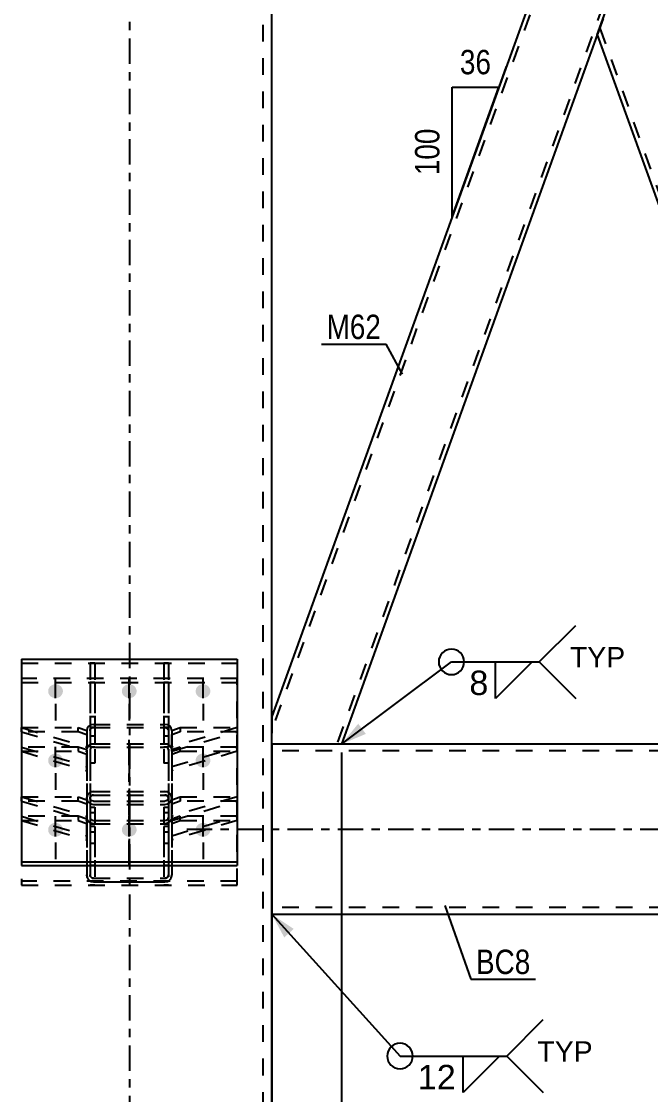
# Model space of a CAD drawing. Header units: millimetres. Extents: x 0 to 841, y 0 to 594.
# Drawn here: x 93.5 to 167.4, y 270.6 to 396.7 of the extents above; entities that cross this region are included whole.
import ezdxf

# ---------------------------------------------------------------- set-up
doc = ezdxf.new("R2010")
doc.units = ezdxf.units.MM
doc.linetypes.add('DXK_LINE_DOT2', pattern=[3.9198, 1.9599, -1.9599])
doc.linetypes.add('DXK_LINE_DOT3', pattern=[5.9187, 2.979, -0.9799, 0.9799, -0.9799])
doc.styles.add('Arial', font='arial.ttf', dxfattribs={"height": 0.2})
doc.styles.add('Arial Narrow', font='ARIALN.TTF', dxfattribs={"height": 0.2})

# ---------------------------------------------------------------- blocks, each defined once
blk = doc.blocks.new('Part-682105598-4380 - 4365')
at = {"color": 7, "linetype": 'DXK_LINE_DOT2'}
for p, q in [((100.13, 303.32), (93.47, 303.32)), ((93.47, 303.32), (101.13, 301.04)), ((93.47, 303.32), (93.47, 302.82)), ((93.47, 302.82), (100.13, 302.82)), ((93.47, 302.82), (101.13, 300.54)), ((101.13, 302.98), (100.13, 303.32)), ((100.13, 303.32), (100.13, 302.82)), ((100.13, 302.82), (101.13, 302.48)), ((101.13, 300.54), (101.13, 302.98))]:
    blk.add_line(p, q, dxfattribs=at)
blk = doc.blocks.new('Part-682105598-4645 - 4365')
at = {"color": 7, "linetype": 'DXK_LINE_DOT2'}
for p, q in [((111.13, 313.4), (112.13, 313.74)), ((118.8, 313.74), (111.13, 311.46)), ((111.13, 310.96), (111.13, 313.4)), ((112.13, 313.24), (111.13, 312.9)), ((111.13, 310.96), (118.8, 313.24)), ((112.13, 313.74), (118.8, 313.74)), ((112.13, 313.74), (112.13, 313.24)), ((118.8, 313.24), (112.13, 313.24)), ((118.8, 313.74), (118.8, 313.24))]:
    blk.add_line(p, q, dxfattribs=at)
blk = doc.blocks.new('Bolt-682105598-4372 - 4365')
at = {"color": 1, "linetype": 'DXK_LINE_DOT2'}
for p, q in [((97.47, 316.54), (97.47, 314.15)), ((106.13, 316.54), (106.13, 314.15)), ((114.8, 316.54), (114.8, 314.15)), ((97.47, 308.4), (97.47, 306)), ((114.8, 308.4), (114.8, 306)), ((97.47, 300.25), (97.47, 297.86)), ((106.13, 300.25), (106.13, 297.86)), ((114.8, 300.25), (114.8, 297.86))]:
    blk.add_line(p, q, dxfattribs=at)
blk = doc.blocks.new('Part-682105598-4382 - 4365')
at = {"color": 7, "linetype": 'DXK_LINE_DOT2'}
for p, q in [((112.13, 303.32), (111.13, 302.98)), ((111.13, 301.04), (118.8, 303.32)), ((111.13, 302.98), (111.13, 300.54)), ((111.13, 302.48), (112.13, 302.82)), ((118.8, 302.82), (111.13, 300.54)), ((112.13, 302.82), (112.13, 303.32)), ((118.8, 303.32), (112.13, 303.32)), ((112.13, 302.82), (118.8, 302.82)), ((118.8, 302.82), (118.8, 303.32))]:
    blk.add_line(p, q, dxfattribs=at)
blk = doc.blocks.new('Part-682105598-4374 - 4365')
at = {"color": 7, "linetype": 'DXK_LINE_DOT2'}
for p, q in [((110.73, 302.1), (110.2, 302.1)), ((110.2, 302.1), (110.2, 295.24)), ((110.2, 301.5), (110.73, 301.5)), ((110.73, 302.1), (110.73, 295.24)), ((110.2, 300.16), (110.73, 300.16)), ((110.73, 295.24), (110.2, 295.24))]:
    blk.add_line(p, q, dxfattribs=at)
blk = doc.blocks.new('Part-682105598-4381 - 4365')
at = {"color": 7, "linetype": 'DXK_LINE_DOT2'}
for p, q in [((112.13, 311.46), (111.13, 311.12)), ((111.13, 309.18), (118.8, 311.46)), ((111.13, 311.12), (111.13, 308.68)), ((111.13, 310.62), (112.13, 310.96)), ((118.8, 310.96), (111.13, 308.68)), ((112.13, 310.96), (112.13, 311.46)), ((118.8, 311.46), (112.13, 311.46)), ((112.13, 310.96), (118.8, 310.96)), ((118.8, 310.96), (118.8, 311.46))]:
    blk.add_line(p, q, dxfattribs=at)
blk = doc.blocks.new('Part-682105598-4447 - 4365')
at = {"color": 7, "linetype": 'DXK_LINE_DOT3'}
blk.add_line((106.22, 243.8), (106.22, 529.62), dxfattribs=at)
at = {"color": 7, "linetype": 'DXK_LINE_DOT2'}
blk.add_line((121.82, 529.62), (121.82, 243.8), dxfattribs=at)
at = {"color": 2, "linetype": 'Continuous'}
blk.add_line((122.89, 243.8), (122.89, 529.62), dxfattribs=at)
blk = doc.blocks.new('Part-682105598-4383 - 4365')
at = {"color": 7, "linetype": 'DXK_LINE_DOT2'}
for p, q in [((101.53, 319.05), (101.53, 309.56)), ((102.07, 319.05), (101.53, 319.05)), ((102.07, 319.05), (102.07, 309.56)), ((101.53, 312.78), (102.07, 312.78)), ((101.53, 311.5), (102.07, 311.5)), ((102.07, 309.56), (101.53, 309.56))]:
    blk.add_line(p, q, dxfattribs=at)
blk = doc.blocks.new('Part-682105598-4384 - 4365')
at = {"color": 7, "linetype": 'DXK_LINE_DOT2'}
for p, q in [((110.2, 319.05), (110.2, 309.56)), ((110.73, 319.05), (110.2, 319.05)), ((110.73, 319.05), (110.73, 309.56)), ((110.2, 312.78), (110.73, 312.78)), ((110.2, 311.5), (110.73, 311.5)), ((110.73, 309.56), (110.2, 309.56))]:
    blk.add_line(p, q, dxfattribs=at)
blk = doc.blocks.new('Part-682105598-4427 - 4365')
at = {"color": 7, "linetype": 'DXK_LINE_DOT2'}
for p, q in [((102.07, 302.1), (101.53, 302.1)), ((101.53, 302.1), (101.53, 295.24)), ((101.53, 301.5), (102.07, 301.5)), ((102.07, 302.1), (102.07, 295.24)), ((101.53, 300.16), (102.07, 300.16)), ((102.07, 295.24), (101.53, 295.24))]:
    blk.add_line(p, q, dxfattribs=at)
blk = doc.blocks.new('Part-682105598-4431 - 4365')
at = {"color": 7, "linetype": 'DXK_LINE_DOT2'}
for p, q in [((100.13, 311.46), (93.47, 311.46)), ((93.47, 311.46), (101.13, 309.18)), ((93.47, 311.46), (93.47, 310.96)), ((93.47, 310.96), (100.13, 310.96)), ((93.47, 310.96), (101.13, 308.68)), ((101.13, 311.12), (100.13, 311.46)), ((100.13, 311.46), (100.13, 310.96)), ((100.13, 310.96), (101.13, 310.62)), ((101.13, 308.68), (101.13, 311.12))]:
    blk.add_line(p, q, dxfattribs=at)
blk = doc.blocks.new('Part-682105598-4452 - 4365')
at = {"color": 2, "linetype": 'Continuous'}
for p, q in [((186.8, 311.8), (122.89, 311.8)), ((204.47, 292.82), (204.47, 292.79)), ((204.47, 292.79), (204.47, 291.8)), ((122.89, 291.8), (193.8, 291.8)), ((204.47, 291.8), (194.47, 291.8))]:
    blk.add_line(p, q, dxfattribs=at)
at = {"color": 7, "linetype": 'DXK_LINE_DOT2'}
for p, q in [((122.89, 311.8), (122.89, 291.8)), ((204.47, 311.8), (186.8, 311.8)), ((204.47, 311.8), (204.47, 292.79)), ((204.47, 311), (122.89, 311)), ((204.47, 292.6), (122.89, 292.6)), ((204.47, 292.6), (204.47, 292.67)), ((194.47, 291.8), (193.8, 291.8))]:
    blk.add_line(p, q, dxfattribs=at)
at = {"color": 7, "linetype": 'DXK_LINE_DOT3'}
blk.add_line((112.89, 301.8), (214.47, 301.8), dxfattribs=at)
blk = doc.blocks.new('Part-682105598-4647 - 4365')
at = {"color": 7, "linetype": 'DXK_LINE_DOT2'}
for p, q in [((93.47, 313.24), (93.47, 313.74)), ((93.47, 313.74), (100.13, 313.74)), ((93.47, 313.74), (101.13, 311.46)), ((100.13, 313.24), (93.47, 313.24)), ((93.47, 313.24), (101.13, 310.96)), ((100.13, 313.24), (100.13, 313.74)), ((100.13, 313.74), (101.13, 313.4)), ((101.13, 312.9), (100.13, 313.24)), ((101.13, 313.4), (101.13, 310.96))]:
    blk.add_line(p, q, dxfattribs=at)
blk = doc.blocks.new('Part-682105598-4532 - 4365')
at = {"color": 7, "linetype": 'DXK_LINE_DOT2'}
for p, q in [((101.63, 314.06), (101.37, 313.9)), ((101.93, 314.12), (101.63, 314.06)), ((101.93, 314.12), (110.33, 314.12)), ((110.64, 314.06), (110.33, 314.12)), ((110.9, 313.9), (110.64, 314.06)), ((101.2, 313.66), (101.13, 313.37)), ((101.13, 313.37), (101.13, 297.52)), ((101.37, 313.9), (101.2, 313.66)), ((101.53, 313.37), (101.56, 313.51)), ((101.53, 313.37), (101.53, 296.45)), ((101.56, 313.51), (101.65, 313.63)), ((101.65, 313.63), (101.78, 313.72)), ((101.78, 313.72), (101.93, 313.74)), ((101.93, 313.74), (110.33, 313.74)), ((110.33, 313.74), (110.49, 313.72)), ((110.49, 313.72), (110.62, 313.63)), ((110.62, 313.63), (110.7, 313.51)), ((110.7, 313.51), (110.73, 313.37)), ((110.73, 313.37), (110.73, 296.45)), ((111.07, 313.66), (110.9, 313.9)), ((111.13, 313.37), (111.07, 313.66)), ((111.13, 313.37), (111.13, 297.52)), ((101.13, 305.39), (101.2, 305.72)), ((101.13, 305.48), (101.2, 305.19)), ((101.56, 305.56), (101.53, 305.39)), ((101.56, 305.33), (101.53, 305.48)), ((101.65, 305.69), (101.56, 305.56)), ((101.65, 305.21), (101.56, 305.33)), ((101.63, 306.18), (101.93, 306.25)), ((101.78, 305.79), (101.65, 305.69)), ((101.78, 305.13), (101.65, 305.21)), ((101.93, 305.82), (101.78, 305.79)), ((101.93, 306.25), (110.33, 306.25)), ((101.93, 305.82), (110.33, 305.82)), ((110.33, 306.25), (110.64, 306.18)), ((110.49, 305.79), (110.33, 305.82)), ((110.62, 305.69), (110.49, 305.79)), ((110.62, 305.21), (110.49, 305.13)), ((110.7, 305.56), (110.62, 305.69)), ((110.7, 305.33), (110.62, 305.21)), ((110.73, 305.39), (110.7, 305.56)), ((110.73, 305.48), (110.7, 305.33)), ((111.07, 305.72), (111.13, 305.39)), ((111.07, 305.19), (111.13, 305.48)), ((101.2, 305.19), (101.37, 304.94)), ((101.37, 304.94), (101.63, 304.78)), ((101.63, 304.78), (101.93, 304.72)), ((101.93, 305.1), (101.78, 305.13)), ((101.93, 305.1), (110.33, 305.1)), ((101.93, 304.72), (110.33, 304.72)), ((110.49, 305.13), (110.33, 305.1)), ((110.33, 304.72), (110.64, 304.78)), ((110.64, 304.78), (110.9, 304.94)), ((110.9, 304.94), (111.07, 305.19)), ((101.53, 296.45), (101.56, 296.29)), ((110.7, 296.29), (110.73, 296.45)), ((101.56, 296.29), (101.65, 296.15)), ((101.65, 296.15), (101.78, 296.06)), ((101.78, 296.06), (101.93, 296.03)), ((101.93, 296.03), (110.33, 296.03)), ((110.33, 296.03), (110.49, 296.06)), ((110.49, 296.06), (110.62, 296.15)), ((110.62, 296.15), (110.7, 296.29))]:
    blk.add_line(p, q, dxfattribs=at)
at = {"color": 7, "linetype": 'DXK_LINE_DOT3'}
blk.add_line((106.13, 297.5), (106.13, 312.84), dxfattribs=at)
at = {"color": 2, "linetype": 'Continuous'}
for p, q in [((101.13, 297.52), (101.13, 296.45)), ((101.2, 296.13), (101.13, 296.45)), ((111.13, 296.45), (111.07, 296.13)), ((111.13, 297.52), (111.13, 296.45)), ((101.93, 295.6), (101.63, 295.67)), ((101.93, 295.6), (110.33, 295.6)), ((110.64, 295.67), (110.33, 295.6))]:
    blk.add_line(p, q, dxfattribs=at)
at = {"color": 7, "linetype": 'DXK_LINE_DOT2'}
for centre, start, end in [((101.97, 305.43), 114.3199, 159.2417), ((110.3, 305.43), 20.7583, 65.6801)]:
    blk.add_arc(centre, 0.827, start, end, dxfattribs=at)
at = {"color": 2, "linetype": 'Continuous'}
for centre, start, end in [((101.97, 296.42), 200.7583, 245.6801), ((110.3, 296.42), 294.3199, 339.2417)]:
    blk.add_arc(centre, 0.827, start, end, dxfattribs=at)
blk = doc.blocks.new('Part-682105598-4547 - 4365')
at = {"color": 7, "linetype": 'DXK_LINE_DOT2'}
for p, q in [((191.75, 504.47), (122.89, 313.45)), ((195.07, 490.86), (130.52, 311.8)), ((165.81, 408.14), (161.13, 395.16)), ((122.89, 315.03), (122.89, 311.8)), ((131.08, 311.8), (122.89, 311.8))]:
    blk.add_line(p, q, dxfattribs=at)
at = {"color": 2, "linetype": 'Continuous'}
for p, q in [((156.46, 408.14), (122.89, 315.03)), ((161.13, 395.16), (131.08, 311.8))]:
    blk.add_line(p, q, dxfattribs=at)
blk = doc.blocks.new('Part-682105598-4583 - 4365')
at = {"color": 2, "linetype": 'Continuous'}
for p, q in [((161.13, 395.16), (165.81, 408.14)), ((165.81, 408.14), (195.07, 326.98)), ((161.13, 395.16), (188.9, 318.14)), ((195.07, 326.98), (195.07, 323.84)), ((195.07, 323.84), (195.07, 318.14))]:
    blk.add_line(p, q, dxfattribs=at)
at = {"color": 7, "linetype": 'DXK_LINE_DOT2'}
for p, q in [((165.53, 407.35), (195.07, 325.41)), ((161.42, 395.95), (161.44, 396.01)), ((161.42, 395.95), (191.75, 311.8)), ((195.07, 326.74), (195.07, 323.84)), ((188.9, 318.14), (191.18, 311.8)), ((195.07, 318.14), (195.07, 311.8)), ((195.07, 311.8), (191.18, 311.8))]:
    blk.add_line(p, q, dxfattribs=at)
blk = doc.blocks.new('Part-682105598-4590 - 4365')
at = {"color": 7, "linetype": 'DXK_LINE_DOT2'}
for p, q in [((101.2, 311.38), (101.37, 311.62)), ((101.37, 311.62), (101.63, 311.78)), ((101.63, 311.78), (101.93, 311.84)), ((101.93, 311.84), (110.33, 311.84)), ((110.33, 311.84), (110.64, 311.78)), ((110.64, 311.78), (110.9, 311.62)), ((110.9, 311.62), (111.07, 311.38)), ((101.13, 311.09), (101.2, 311.38)), ((101.13, 311.09), (101.13, 296.45)), ((101.56, 311.23), (101.53, 311.09)), ((101.53, 311.09), (101.53, 296.45)), ((101.65, 311.35), (101.56, 311.23)), ((101.78, 311.44), (101.65, 311.35)), ((101.93, 311.46), (101.78, 311.44)), ((101.93, 311.46), (110.33, 311.46)), ((110.49, 311.44), (110.33, 311.46)), ((110.62, 311.35), (110.49, 311.44)), ((110.7, 311.23), (110.62, 311.35)), ((110.73, 311.09), (110.7, 311.23)), ((110.73, 311.09), (110.73, 296.45)), ((111.07, 311.38), (111.13, 311.09)), ((111.13, 311.09), (111.13, 296.45)), ((101.2, 305.72), (101.13, 305.39)), ((101.53, 305.39), (101.56, 305.56)), ((101.56, 305.56), (101.65, 305.69)), ((101.93, 306.25), (101.63, 306.18)), ((101.65, 305.69), (101.78, 305.79)), ((101.78, 305.79), (101.93, 305.82)), ((101.93, 306.25), (110.33, 306.25)), ((101.93, 305.82), (110.33, 305.82)), ((110.64, 306.18), (110.33, 306.25)), ((110.33, 305.82), (110.49, 305.79)), ((110.49, 305.79), (110.62, 305.69)), ((110.62, 305.69), (110.7, 305.56)), ((110.7, 305.56), (110.73, 305.39)), ((111.13, 305.39), (111.07, 305.72)), ((101.2, 302.91), (101.13, 303.2)), ((101.37, 302.66), (101.2, 302.91)), ((101.53, 303.2), (101.56, 303.05)), ((101.56, 303.05), (101.65, 302.93)), ((101.65, 302.93), (101.78, 302.85)), ((101.78, 302.85), (101.93, 302.82)), ((101.93, 302.82), (110.33, 302.82)), ((110.33, 302.82), (110.49, 302.85)), ((110.49, 302.85), (110.62, 302.93)), ((110.62, 302.93), (110.7, 303.05)), ((110.7, 303.05), (110.73, 303.2)), ((111.07, 302.91), (110.9, 302.66)), ((111.13, 303.2), (111.07, 302.91)), ((101.63, 302.5), (101.37, 302.66)), ((101.93, 302.44), (101.63, 302.5)), ((101.93, 302.44), (110.33, 302.44)), ((110.64, 302.5), (110.33, 302.44)), ((110.9, 302.66), (110.64, 302.5)), ((101.13, 296.45), (101.2, 296.13)), ((101.56, 296.29), (101.53, 296.45)), ((110.73, 296.45), (110.7, 296.29)), ((111.07, 296.13), (111.13, 296.45)), ((101.65, 296.15), (101.56, 296.29)), ((101.63, 295.67), (101.93, 295.6)), ((101.78, 296.06), (101.65, 296.15)), ((101.93, 296.03), (101.78, 296.06)), ((101.93, 296.03), (110.33, 296.03)), ((101.93, 295.6), (110.33, 295.6)), ((110.49, 296.06), (110.33, 296.03)), ((110.33, 295.6), (110.64, 295.67)), ((110.62, 296.15), (110.49, 296.06)), ((110.7, 296.29), (110.62, 296.15))]:
    blk.add_line(p, q, dxfattribs=at)
at = {"color": 7, "linetype": 'DXK_LINE_DOT3'}
blk.add_line((106.13, 310.56), (106.13, 297.5), dxfattribs=at)
at = {"color": 7, "linetype": 'DXK_LINE_DOT2'}
for centre, start, end in [((101.97, 305.43), 114.32, 159.2417), ((110.3, 305.43), 20.7583, 65.68), ((101.97, 296.42), 200.7583, 245.68), ((110.3, 296.42), 294.32, 339.2417)]:
    blk.add_arc(centre, 0.827, start, end, dxfattribs=at)
blk = doc.blocks.new('Part-682105598-4592 - 4365')
at = {"color": 7, "linetype": 'DXK_LINE_DOT2'}
for p, q in [((118.8, 319.5), (93.47, 319.5)), ((93.47, 319.5), (93.47, 295.24)), ((118.8, 295.24), (118.8, 319.5)), ((93.47, 319.05), (118.8, 319.05)), ((118.8, 295.7), (93.47, 295.7)), ((93.47, 295.24), (118.8, 295.24))]:
    blk.add_line(p, q, dxfattribs=at)
blk = doc.blocks.new('Bolt-682105598-4606 - 4365')
at = {"linetype": 'Continuous'}
for points in [[(97.47, 317.21), (97.29, 317.23), (97.12, 317.28), (96.96, 317.36), (96.82, 317.48), (96.72, 317.62), (96.64, 317.77), (96.61, 317.94), (96.61, 318.11), (96.64, 318.27), (96.72, 318.43), (96.82, 318.57), (96.96, 318.68), (97.12, 318.77), (97.29, 318.82), (97.47, 318.84), (97.65, 318.82), (97.82, 318.77), (97.98, 318.68), (98.11, 318.57), (98.22, 318.43), (98.29, 318.27), (98.33, 318.11), (98.33, 317.94), (98.29, 317.77), (98.22, 317.62), (98.11, 317.48), (97.98, 317.36), (97.82, 317.28), (97.65, 317.23)], [(106.13, 317.21), (105.95, 317.23), (105.78, 317.28), (105.62, 317.36), (105.49, 317.48), (105.38, 317.62), (105.31, 317.77), (105.27, 317.94), (105.27, 318.11), (105.31, 318.27), (105.38, 318.43), (105.49, 318.57), (105.62, 318.68), (105.78, 318.77), (105.95, 318.82), (106.13, 318.84), (106.31, 318.82), (106.49, 318.77), (106.64, 318.68), (106.78, 318.57), (106.88, 318.43), (106.96, 318.27), (107, 318.11), (107, 317.94), (106.96, 317.77), (106.88, 317.62), (106.78, 317.48), (106.64, 317.36), (106.49, 317.28), (106.31, 317.23)], [(114.8, 317.21), (114.62, 317.23), (114.45, 317.28), (114.29, 317.36), (114.16, 317.48), (114.05, 317.62), (113.98, 317.77), (113.94, 317.94), (113.94, 318.11), (113.98, 318.27), (114.05, 318.43), (114.16, 318.57), (114.29, 318.68), (114.45, 318.77), (114.62, 318.82), (114.8, 318.84), (114.98, 318.82), (115.15, 318.77), (115.31, 318.68), (115.45, 318.57), (115.55, 318.43), (115.63, 318.27), (115.66, 318.11), (115.66, 317.94), (115.63, 317.77), (115.55, 317.62), (115.45, 317.48), (115.31, 317.36), (115.15, 317.28), (114.98, 317.23)], [(97.47, 309.06), (97.29, 309.08), (97.12, 309.13), (96.96, 309.22), (96.82, 309.33), (96.72, 309.47), (96.64, 309.63), (96.61, 309.79), (96.61, 309.96), (96.64, 310.13), (96.72, 310.29), (96.82, 310.42), (96.96, 310.54), (97.12, 310.62), (97.29, 310.67), (97.47, 310.69), (97.65, 310.67), (97.82, 310.62), (97.98, 310.54), (98.11, 310.42), (98.22, 310.29), (98.29, 310.13), (98.33, 309.96), (98.33, 309.79), (98.29, 309.63), (98.22, 309.47), (98.11, 309.33), (97.98, 309.22), (97.82, 309.13), (97.65, 309.08)], [(114.8, 309.06), (114.62, 309.08), (114.45, 309.13), (114.29, 309.22), (114.16, 309.33), (114.05, 309.47), (113.98, 309.63), (113.94, 309.79), (113.94, 309.96), (113.98, 310.13), (114.05, 310.29), (114.16, 310.42), (114.29, 310.54), (114.45, 310.62), (114.62, 310.67), (114.8, 310.69), (114.98, 310.67), (115.15, 310.62), (115.31, 310.54), (115.45, 310.42), (115.55, 310.29), (115.63, 310.13), (115.66, 309.96), (115.66, 309.79), (115.63, 309.63), (115.55, 309.47), (115.45, 309.33), (115.31, 309.22), (115.15, 309.13), (114.98, 309.08)], [(97.47, 300.92), (97.29, 300.94), (97.12, 300.99), (96.96, 301.08), (96.82, 301.19), (96.72, 301.33), (96.64, 301.48), (96.61, 301.65), (96.61, 301.82), (96.64, 301.99), (96.72, 302.14), (96.82, 302.28), (96.96, 302.39), (97.12, 302.48), (97.29, 302.53), (97.47, 302.55), (97.65, 302.53), (97.82, 302.48), (97.98, 302.39), (98.11, 302.28), (98.22, 302.14), (98.29, 301.99), (98.33, 301.82), (98.33, 301.65), (98.29, 301.48), (98.22, 301.33), (98.11, 301.19), (97.98, 301.08), (97.82, 300.99), (97.65, 300.94)], [(106.13, 300.92), (105.95, 300.94), (105.78, 300.99), (105.62, 301.08), (105.49, 301.19), (105.38, 301.33), (105.31, 301.48), (105.27, 301.65), (105.27, 301.82), (105.31, 301.99), (105.38, 302.14), (105.49, 302.28), (105.62, 302.39), (105.78, 302.48), (105.95, 302.53), (106.13, 302.55), (106.31, 302.53), (106.49, 302.48), (106.64, 302.39), (106.78, 302.28), (106.88, 302.14), (106.96, 301.99), (107, 301.82), (107, 301.65), (106.96, 301.48), (106.88, 301.33), (106.78, 301.19), (106.64, 301.08), (106.49, 300.99), (106.31, 300.94)], [(114.8, 300.92), (114.62, 300.94), (114.45, 300.99), (114.29, 301.08), (114.16, 301.19), (114.05, 301.33), (113.98, 301.48), (113.94, 301.65), (113.94, 301.82), (113.98, 301.99), (114.05, 302.14), (114.16, 302.28), (114.29, 302.39), (114.45, 302.48), (114.62, 302.53), (114.8, 302.55), (114.98, 302.53), (115.15, 302.48), (115.31, 302.39), (115.45, 302.28), (115.55, 302.14), (115.63, 301.99), (115.66, 301.82), (115.66, 301.65), (115.63, 301.48), (115.55, 301.33), (115.45, 301.19), (115.31, 301.08), (115.15, 300.99), (114.98, 300.94)]]:
    blk.add_hatch(color=1, dxfattribs=at).paths.add_polyline_path(points)
at = {"color": 1, "linetype": 'Continuous'}
for p, q in [((97.47, 317.22), (97.47, 319.62)), ((106.13, 317.22), (106.13, 319.62)), ((114.8, 317.22), (114.8, 319.62)), ((97.47, 309.08), (97.47, 311.47)), ((114.8, 309.08), (114.8, 311.47)), ((97.47, 300.94), (97.47, 303.33)), ((106.13, 300.94), (106.13, 303.33)), ((114.8, 300.94), (114.8, 303.33))]:
    blk.add_line(p, q, dxfattribs=at)
blk = doc.blocks.new('Part-682105598-4607 - 4365')
at = {"color": 2, "linetype": 'Continuous'}
for p, q in [((93.47, 321.78), (118.8, 321.78)), ((93.47, 321.78), (93.47, 297.52)), ((118.8, 321.78), (118.8, 297.52)), ((93.47, 297.98), (118.8, 297.98)), ((93.47, 297.52), (118.8, 297.52))]:
    blk.add_line(p, q, dxfattribs=at)
at = {"color": 7, "linetype": 'DXK_LINE_DOT2'}
blk.add_line((93.47, 321.33), (118.8, 321.33), dxfattribs=at)
blk = doc.blocks.new('Part-682105598-4641 - 4365')
at = {"color": 7, "linetype": 'DXK_LINE_DOT2'}
for p, q in [((110.2, 304.38), (110.2, 297.52)), ((110.2, 304.38), (110.73, 304.38)), ((110.73, 304.38), (110.73, 297.52)), ((110.2, 303.78), (110.73, 303.78)), ((110.2, 302.44), (110.73, 302.44))]:
    blk.add_line(p, q, dxfattribs=at)
at = {"color": 2, "linetype": 'Continuous'}
blk.add_line((110.73, 297.52), (110.2, 297.52), dxfattribs=at)
blk = doc.blocks.new('Part-682105598-4642 - 4365')
at = {"color": 7, "linetype": 'DXK_LINE_DOT2'}
for p, q in [((101.53, 304.38), (101.53, 297.52)), ((101.53, 304.38), (102.07, 304.38)), ((102.07, 304.38), (102.07, 297.52)), ((101.53, 303.78), (102.07, 303.78)), ((101.53, 302.44), (102.07, 302.44))]:
    blk.add_line(p, q, dxfattribs=at)
at = {"color": 2, "linetype": 'Continuous'}
blk.add_line((102.07, 297.52), (101.53, 297.52), dxfattribs=at)
blk = doc.blocks.new('Part-682105598-4643 - 4365')
at = {"color": 7, "linetype": 'DXK_LINE_DOT2'}
for p, q in [((110.2, 321.33), (110.2, 311.84)), ((110.73, 321.33), (110.2, 321.33)), ((110.73, 321.33), (110.73, 311.84)), ((110.2, 315.06), (110.73, 315.06)), ((110.2, 313.78), (110.73, 313.78)), ((110.2, 311.84), (110.73, 311.84))]:
    blk.add_line(p, q, dxfattribs=at)
blk = doc.blocks.new('Part-682105598-4644 - 4365')
at = {"color": 7, "linetype": 'DXK_LINE_DOT2'}
for p, q in [((101.53, 321.33), (101.53, 311.84)), ((102.07, 321.33), (101.53, 321.33)), ((102.07, 321.33), (102.07, 311.84)), ((101.53, 315.06), (102.07, 315.06)), ((101.53, 313.78), (102.07, 313.78)), ((101.53, 311.84), (102.07, 311.84))]:
    blk.add_line(p, q, dxfattribs=at)
blk = doc.blocks.new('Part-682105598-4646 - 4365')
at = {"color": 7, "linetype": 'DXK_LINE_DOT2'}
for p, q in [((111.13, 305.26), (112.13, 305.6)), ((118.8, 305.6), (111.13, 303.32)), ((111.13, 302.82), (111.13, 305.26)), ((112.13, 305.6), (118.8, 305.6)), ((112.13, 305.6), (112.13, 305.1)), ((118.8, 305.6), (118.8, 305.1)), ((112.13, 305.1), (111.13, 304.76)), ((111.13, 302.82), (118.8, 305.1)), ((118.8, 305.1), (112.13, 305.1))]:
    blk.add_line(p, q, dxfattribs=at)
blk = doc.blocks.new('Part-682105598-4648 - 4365')
at = {"color": 7, "linetype": 'DXK_LINE_DOT2'}
for p, q in [((93.47, 305.1), (93.47, 305.6)), ((93.47, 305.6), (100.13, 305.6)), ((93.47, 305.6), (101.13, 303.32)), ((100.13, 305.1), (100.13, 305.6)), ((100.13, 305.6), (101.13, 305.26)), ((101.13, 305.26), (101.13, 302.82)), ((100.13, 305.1), (93.47, 305.1)), ((93.47, 305.1), (101.13, 302.82)), ((101.13, 304.76), (100.13, 305.1))]:
    blk.add_line(p, q, dxfattribs=at)
blk = doc.blocks.new('StraightDimension-682105598-42518 - 4365')
at = {"color": 7, "linetype": 'Continuous'}
for p, q in [((229.16, 290.3), (227.96, 293.3)), ((190.84, 291.8), (237.18, 291.8)), ((228.56, 192.8), (228.56, 291.8)), ((227.96, 194.3), (229.16, 191.3)), ((133.89, 192.8), (231.69, 192.8))]:
    blk.add_line(p, q, dxfattribs=at)
at = {"color": 0}
blk.add_wipeout([(227.81, 246.56), (223.61, 246.56), (223.61, 238.05), (227.81, 238.05)], dxfattribs=at)
at = {"color": 3, "style": 'Arial Narrow'}
blk.add_text('4542', height=2.863, rotation=90.0002, dxfattribs=at).set_placement((227.21, 238.65))
at = {"color": 0, "linetype": 'Continuous'}
for points in [[(237.78, 292.4), (237.78, 296.6), (229.26, 296.6), (229.26, 292.4)], [(232.29, 193.4), (232.29, 197.6), (229.26, 197.6), (229.26, 193.4)]]:
    blk.add_wipeout(points, dxfattribs=at)
at = {"color": 3, "linetype": 'Continuous', "style": 'Arial Narrow'}
for s, height, p in [('4542', 2.863, (229.86, 293)), ('0', 2.86, (229.86, 194))]:
    blk.add_text(s, height=height, dxfattribs=at).set_placement(p)
blk = doc.blocks.new('StraightDimension-682105598-11460 - 4365')
at = {"color": 7, "linetype": 'Continuous'}
for p, q in [((122.89, 310.8), (122.89, 256.9)), ((131.08, 310.8), (131.08, 253.25)), ((121.39, 259.43), (124.39, 260.63)), ((122.89, 260.03), (131.08, 260.03)), ((132.58, 260.63), (129.58, 259.43))]:
    blk.add_line(p, q, dxfattribs=at)
at = {"color": 0}
blk.add_wipeout([(130.33, 260.78), (130.33, 264.98), (123.65, 264.98), (123.65, 260.78)], dxfattribs=at)
at = {"color": 0, "linetype": 'Continuous'}
for points in [[(122.29, 259.33), (118.09, 259.33), (118.09, 256.3), (122.29, 256.3)], [(130.48, 259.33), (126.28, 259.33), (126.28, 252.65), (130.48, 252.65)]]:
    blk.add_wipeout(points, dxfattribs=at)
at = {"color": 3, "style": 'Arial Narrow'}
blk.add_text('123', height=2.863, dxfattribs=at).set_placement((124.25, 261.38))
at = {"color": 3, "linetype": 'Continuous', "style": 'Arial Narrow'}
for s, height, p in [('0', 2.86, (121.69, 256.9)), ('123', 2.863, (129.88, 253.25))]:
    blk.add_text(s, height=height, rotation=90.0002, dxfattribs=at).set_placement(p)
blk = doc.blocks.new('StraightDimension-682105598-4886 - 4365')
at = {"color": 7, "linetype": 'Continuous'}
for p, q in [((204.47, 300.8), (204.47, 236.68)), ((122.89, 290.8), (122.89, 236.68)), ((124.39, 239.68), (121.39, 238.48)), ((202.97, 238.48), (205.97, 239.68)), ((122.89, 239.08), (204.47, 239.08))]:
    blk.add_line(p, q, dxfattribs=at)
at = {"color": 0}
blk.add_wipeout([(167.93, 239.83), (167.93, 244.03), (159.42, 244.03), (159.42, 239.83)], dxfattribs=at)
at = {"color": 3, "style": 'Arial Narrow'}
blk.add_text('1224', height=2.863, dxfattribs=at).set_placement((160.02, 240.43))
blk = doc.blocks.new('AngleDimension-682105598-10974 - 4365')
at = {"color": 7, "linetype": 'Continuous'}
for p, q in [((150.44, 391.44), (149.57, 389.03)), ((144.08, 389.03), (149.57, 389.03)), ((144.08, 373.79), (149.57, 389.03)), ((144.08, 373.79), (144.08, 389.03))]:
    blk.add_line(p, q, dxfattribs=at)
at = {"color": 0}
blk.add_wipeout([(143.18, 384.76), (138.98, 384.76), (138.98, 378.07), (143.18, 378.07)], dxfattribs=at)
at = {"color": 3, "style": 'Arial Narrow'}
blk.add_text('100', height=2.863, rotation=90.0002, dxfattribs=at).set_placement((142.58, 378.67))
at = {"color": 0}
blk.add_wipeout([(149.25, 389.93), (149.25, 394.13), (144.39, 394.13), (144.39, 389.93)], dxfattribs=at)
at = {"color": 3, "style": 'Arial Narrow'}
blk.add_text('36', height=2.863, dxfattribs=at).set_placement((144.99, 390.53))
blk = doc.blocks.new('StraightDimension-682105598-11459 - 4365')
at = {"color": 7, "linetype": 'Continuous'}
for p, q in [((131.08, 310.8), (131.08, 253.25)), ((191.18, 310.8), (191.18, 251.42)), ((132.58, 260.63), (129.58, 259.43)), ((131.08, 260.03), (191.18, 260.03)), ((189.68, 259.43), (192.68, 260.63))]:
    blk.add_line(p, q, dxfattribs=at)
at = {"color": 0}
blk.add_wipeout([(164.48, 260.78), (164.48, 264.98), (157.79, 264.98), (157.79, 260.78)], dxfattribs=at)
at = {"color": 3, "style": 'Arial Narrow'}
blk.add_text('902', height=2.863, dxfattribs=at).set_placement((158.39, 261.38))
at = {"color": 0, "linetype": 'Continuous'}
blk.add_wipeout([(190.58, 259.33), (186.38, 259.33), (186.38, 250.82), (190.58, 250.82)], dxfattribs=at)
at = {"color": 3, "linetype": 'Continuous', "style": 'Arial Narrow'}
blk.add_text('1024', height=2.863, rotation=90.0002, dxfattribs=at).set_placement((189.98, 251.42))
blk = doc.blocks.new('Mark-682105598-4448 - 4365')
at = {"color": 0}
blk.add_wipeout([(153.27, 284.78), (153.27, 287.78), (146.88, 287.78), (146.88, 284.78)], dxfattribs=at)
blk.add_wipeout([(153.27, 284.78), (153.27, 287.78), (146.88, 287.78), (146.88, 284.78)], dxfattribs=at)
at = {"color": 30, "linetype": 'Continuous'}
for p, q in [((143.2, 292.84), (146.28, 284.18)), ((146.28, 284.18), (153.87, 284.18))]:
    blk.add_line(p, q, dxfattribs=at)
at = {"color": 3, "style": 'Arial Narrow'}
blk.add_text('BC8', height=2.863, dxfattribs=at).set_placement((146.88, 284.78))
blk = doc.blocks.new('Mark-682105598-4543 - 4365')
at = {"color": 0}
blk.add_wipeout([(135.71, 359.41), (135.71, 362.41), (129.32, 362.41), (129.32, 359.41)], dxfattribs=at)
blk.add_wipeout([(135.71, 359.41), (135.71, 362.41), (129.32, 362.41), (129.32, 359.41)], dxfattribs=at)
at = {"color": 30, "linetype": 'Continuous'}
for p in [(128.72, 358.81), (138.26, 355.3)]:
    blk.add_line(p, (136.31, 358.81), dxfattribs=at)
at = {"color": 3, "style": 'Arial Narrow'}
blk.add_text('M62', height=2.863, dxfattribs=at).set_placement((129.32, 359.41))
blk = doc.blocks.new('WeldMark-682105598-24056 - 4365')
at = {"linetype": 'Continuous'}
blk.add_hatch(color=30, dxfattribs=at).paths.add_polyline_path([(133.94, 313), (131.08, 311.8), (133.04, 314.2)])
at = {"color": 3, "linetype": 'Continuous'}
for p, q in [((154.32, 321.47), (158.61, 325.75)), ((149.18, 321.47), (153.47, 321.47)), ((153.47, 321.47), (149.18, 317.18)), ((149.18, 317.18), (149.18, 321.47)), ((154.32, 321.47), (158.61, 317.18))]:
    blk.add_line(p, q, dxfattribs=at)
at = {"color": 30, "linetype": 'Continuous'}
for p, q in [((131.08, 311.8), (144, 321.47)), ((144, 321.47), (154.32, 321.47))]:
    blk.add_line(p, q, dxfattribs=at)
at = {"color": 3, "linetype": 'Continuous'}
blk.add_arc((144, 321.47), 1.5, 90, 270, dxfattribs=at)
at = {"color": 0}
blk.add_wipeout([(148.52, 317.37), (148.52, 320.77), (145.9, 320.77), (145.9, 317.37)], dxfattribs=at)
at = {"color": 3, "linetype": 'Continuous'}
blk.add_arc((144, 321.47), 1.5, 270, 90, dxfattribs=at)
at = {"color": 3, "style": 'Arial'}
blk.add_text('8', height=2.87, dxfattribs=at).set_placement((146.1, 317.57))
at = {"color": 0, "linetype": 'Continuous'}
blk.add_wipeout([(164.4, 320.82), (164.4, 323.32), (157.92, 323.32), (157.92, 320.82)], dxfattribs=at)
blk.add_wipeout([(164.4, 320.82), (164.4, 323.32), (157.92, 323.32), (157.92, 320.82)], dxfattribs=at)
at = {"color": 3, "linetype": 'Continuous', "style": 'Arial'}
blk.add_text('TYP', height=2.388, dxfattribs=at).set_placement((157.92, 320.82))
blk = doc.blocks.new('WeldMark-682105598-24177 - 4365')
at = {"linetype": 'Continuous'}
blk.add_hatch(color=30, dxfattribs=at).paths.add_polyline_path([(124.35, 289.08), (122.89, 291.8), (125.46, 290.08)])
at = {"color": 30, "linetype": 'Continuous'}
for p, q in [((122.89, 291.8), (137.95, 275.14)), ((137.95, 275.14), (150.5, 275.14))]:
    blk.add_line(p, q, dxfattribs=at)
at = {"color": 3, "linetype": 'Continuous'}
for p, q in [((150.5, 275.14), (154.79, 279.43)), ((145.36, 275.14), (149.64, 275.14)), ((149.64, 275.14), (145.36, 270.86)), ((145.36, 270.86), (145.36, 275.14)), ((150.5, 275.14), (154.79, 270.86))]:
    blk.add_line(p, q, dxfattribs=at)
blk.add_arc((137.95, 275.14), 1.5, 90, 270, dxfattribs=at)
at = {"color": 0}
blk.add_wipeout([(144.7, 271.04), (144.7, 274.44), (139.85, 274.44), (139.85, 271.04)], dxfattribs=at)
at = {"color": 3, "linetype": 'Continuous'}
blk.add_arc((137.95, 275.14), 1.5, 270, 90, dxfattribs=at)
at = {"color": 3, "style": 'Arial'}
blk.add_text('12', height=2.865, dxfattribs=at).set_placement((140.05, 271.24))
at = {"color": 0, "linetype": 'Continuous'}
blk.add_wipeout([(160.58, 274.49), (160.58, 276.99), (154.1, 276.99), (154.1, 274.49)], dxfattribs=at)
blk.add_wipeout([(160.58, 274.49), (160.58, 276.99), (154.1, 276.99), (154.1, 274.49)], dxfattribs=at)
at = {"color": 3, "linetype": 'Continuous', "style": 'Arial'}
blk.add_text('TYP', height=2.388, dxfattribs=at).set_placement((154.1, 274.49))

msp = doc.modelspace()

# ---------------------------------------------------------------- block references
for name in ['Part-682105598-4447 - 4365', 'Part-682105598-4547 - 4365', 'Part-682105598-4583 - 4365', 'Part-682105598-4607 - 4365', 'Part-682105598-4644 - 4365', 'Part-682105598-4643 - 4365', 'Part-682105598-4592 - 4365', 'Bolt-682105598-4606 - 4365', 'Part-682105598-4383 - 4365', 'Part-682105598-4384 - 4365', 'Bolt-682105598-4372 - 4365', 'Part-682105598-4532 - 4365', 'Part-682105598-4647 - 4365', 'Part-682105598-4645 - 4365', 'Part-682105598-4590 - 4365', 'Part-682105598-4452 - 4365', 'Part-682105598-4431 - 4365', 'Part-682105598-4381 - 4365', 'Part-682105598-4648 - 4365', 'Part-682105598-4646 - 4365', 'Part-682105598-4642 - 4365', 'Part-682105598-4641 - 4365', 'Part-682105598-4380 - 4365', 'Part-682105598-4382 - 4365', 'Part-682105598-4427 - 4365', 'Part-682105598-4374 - 4365']:
    msp.add_blockref(name, (0, 0))

# ---------------------------------------------------------------- next in the draw order: block references
for name in ['AngleDimension-682105598-10974 - 4365', 'Mark-682105598-4543 - 4365', 'WeldMark-682105598-24056 - 4365', 'StraightDimension-682105598-11460 - 4365', 'StraightDimension-682105598-42518 - 4365']:
    msp.add_blockref(name, (0, 0))

# ---------------------------------------------------------------- next in the draw order: block references
msp.add_blockref('StraightDimension-682105598-4886 - 4365', (0, 0))

# ---------------------------------------------------------------- next in the draw order: block references
msp.add_blockref('StraightDimension-682105598-11459 - 4365', (0, 0))

# ---------------------------------------------------------------- next in the draw order: block references
msp.add_blockref('Mark-682105598-4448 - 4365', (0, 0))

# ---------------------------------------------------------------- next in the draw order: block references
msp.add_blockref('WeldMark-682105598-24177 - 4365', (0, 0))

doc.saveas('drawing.dxf')
